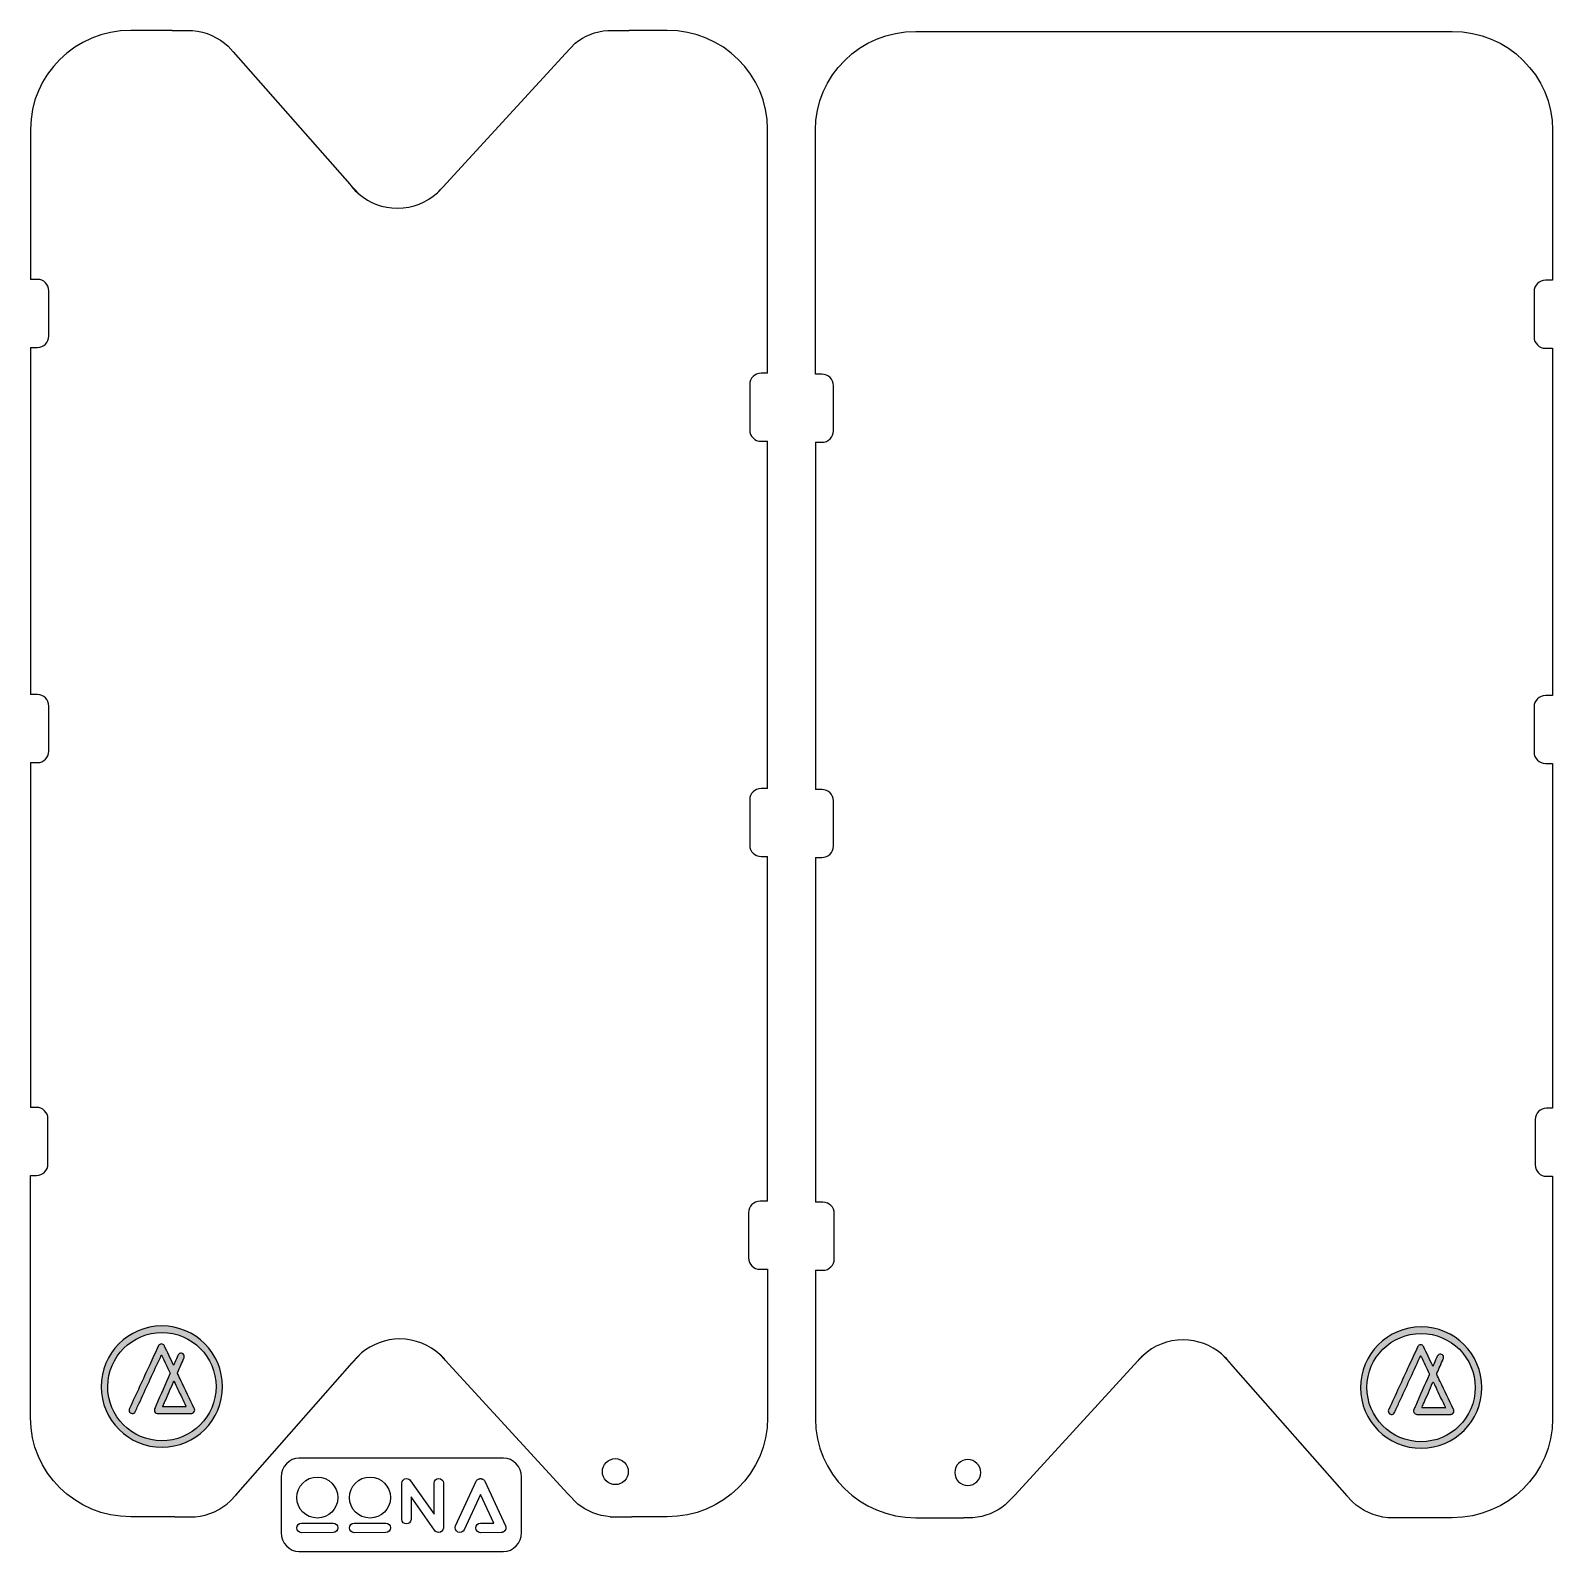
# Model space of a CAD drawing. Extents: x 4 to 150, y -152 to -6.
import ezdxf

# ---------------------------------------------------------------- set-up
doc = ezdxf.new("R2010")
doc.units = 0
doc.header["$MEASUREMENT"] = 0
doc.layers.add('LAYER_1', color=7, linetype='CONTINUOUS')

msp = doc.modelspace()

# ---------------------------------------------------------------- hatches: boundary and pattern name
at = {"layer": 'LAYER_1'}
h = msp.add_hatch(color=7, dxfattribs=at)
h.dxf.hatch_style = 2
edge = h.paths.add_edge_path()
edge.add_spline(control_points=[(22.39, -136.55), (22.38, -139.78), (19.78, -142.38), (16.57, -142.39), (13.32, -142.41), (10.71, -139.78), (10.7, -136.57), (10.69, -133.36), (13.29, -130.71), (16.54, -130.71), (19.78, -130.71), (22.38, -133.32), (22.39, -136.55)], knot_values=[0, 0, 0, 0, 1, 1, 1, 2, 2, 2, 3, 3, 3, 4, 4, 4, 4], degree=3, periodic=1)
edge = h.paths.add_edge_path()
edge.add_spline(control_points=[(21.76, -136.55), (21.76, -133.68), (19.43, -131.34), (16.55, -131.34), (13.68, -131.34), (11.35, -133.66), (11.33, -136.53), (11.32, -139.42), (13.65, -141.75), (16.52, -141.77), (19.41, -141.78), (21.76, -139.44), (21.76, -136.55)], knot_values=[0, 0, 0, 0, 1, 1, 1, 2, 2, 2, 3, 3, 3, 4, 4, 4, 4], degree=3, periodic=1)
h = msp.add_hatch(color=7, dxfattribs=at)
h.dxf.hatch_style = 2
edge = h.paths.add_edge_path()
edge.add_spline(control_points=[(143.67, -136.64), (143.67, -139.87), (141.06, -142.47), (137.85, -142.48), (134.6, -142.5), (132, -139.87), (131.99, -136.66), (131.98, -133.45), (134.57, -130.8), (137.83, -130.8), (141.06, -130.8), (143.66, -133.41), (143.67, -136.64)], knot_values=[0, 0, 0, 0, 1, 1, 1, 2, 2, 2, 3, 3, 3, 4, 4, 4, 4], degree=3, periodic=1)
edge = h.paths.add_edge_path()
edge.add_spline(control_points=[(143.04, -136.64), (143.04, -133.77), (140.71, -131.43), (137.83, -131.43), (134.96, -131.43), (132.63, -133.75), (132.61, -136.61), (132.6, -139.51), (134.94, -141.84), (137.81, -141.86), (140.69, -141.87), (143.04, -139.53), (143.04, -136.64)], knot_values=[0, 0, 0, 0, 1, 1, 1, 2, 2, 2, 3, 3, 3, 4, 4, 4, 4], degree=3, periodic=1)
h = msp.add_hatch(color=7, dxfattribs=at)
h.dxf.hatch_style = 2
edge = h.paths.add_edge_path()
edge.add_spline(control_points=[(17.68, -134.48), (17.7, -134.46), (17.7, -134.44), (17.71, -134.42), (17.82, -134.18), (17.92, -133.94), (18.03, -133.7), (18.05, -133.65), (18.07, -133.6), (18.09, -133.54), (18.1, -133.53), (18.11, -133.51), (18.12, -133.49), (18.18, -133.38), (18.3, -133.32), (18.44, -133.33), (18.56, -133.35), (18.66, -133.44), (18.7, -133.56), (18.71, -133.62), (18.71, -133.68), (18.69, -133.75), (18.68, -133.77), (18.67, -133.79), (18.67, -133.81), (18.47, -134.26), (18.27, -134.72), (18.07, -135.17), (18.06, -135.2), (18.05, -135.22), (18.04, -135.24), (18.04, -135.26), (18.05, -135.28), (18.06, -135.29), (18.17, -135.52), (18.27, -135.74), (18.38, -135.96), (18.81, -136.86), (19.23, -137.76), (19.66, -138.65), (19.67, -138.67), (19.68, -138.69), (19.69, -138.71), (19.74, -138.86), (19.68, -139.02), (19.54, -139.1), (19.51, -139.12), (19.48, -139.13), (19.44, -139.13), (19.41, -139.14), (19.38, -139.14), (19.35, -139.14), (19.23, -139.14), (19.11, -139.14), (18.99, -139.14), (18.06, -139.14), (17.13, -139.14), (16.19, -139.14), (16.16, -139.14), (16.12, -139.14), (16.08, -139.13), (15.94, -139.11), (15.82, -138.99), (15.82, -138.84), (15.81, -138.79), (15.82, -138.73), (15.85, -138.68), (15.9, -138.56), (15.95, -138.44), (16, -138.33), (16.44, -137.32), (16.88, -136.32), (17.32, -135.32), (17.35, -135.25), (17.35, -135.26), (17.32, -135.2), (17.06, -134.66), (16.8, -134.11), (16.54, -133.57), (16.53, -133.55), (16.52, -133.53), (16.51, -133.51), (16.51, -133.51), (16.5, -133.51), (16.5, -133.51), (16.49, -133.52), (16.49, -133.53), (16.48, -133.54), (16.45, -133.6), (16.43, -133.66), (16.4, -133.73), (15.75, -135.12), (15.11, -136.52), (14.47, -137.91), (14.31, -138.24), (14.16, -138.57), (14.01, -138.9), (14, -138.92), (13.99, -138.94), (13.98, -138.97), (13.92, -139.08), (13.8, -139.15), (13.67, -139.14), (13.56, -139.13), (13.43, -139.05), (13.39, -138.9), (13.38, -138.84), (13.38, -138.77), (13.41, -138.71), (13.41, -138.69), (13.42, -138.67), (13.43, -138.65), (14.08, -137.25), (14.72, -135.85), (15.37, -134.45), (15.64, -133.86), (15.92, -133.26), (16.2, -132.66), (16.21, -132.64), (16.21, -132.62), (16.22, -132.6), (16.28, -132.5), (16.38, -132.44), (16.5, -132.44), (16.62, -132.44), (16.71, -132.5), (16.78, -132.6), (16.79, -132.62), (16.79, -132.64), (16.8, -132.65), (17.08, -133.24), (17.36, -133.82), (17.64, -134.41), (17.65, -134.43), (17.66, -134.45), (17.67, -134.46), (17.67, -134.47), (17.68, -134.47), (17.68, -134.48)], knot_values=[0, 0, 0, 0, 1, 1, 1, 2, 2, 2, 3, 3, 3, 4, 4, 4, 5, 5, 5, 6, 6, 6, 7, 7, 7, 8, 8, 8, 9, 9, 9, 10, 10, 10, 11, 11, 11, 12, 12, 12, 13, 13, 13, 14, 14, 14, 15, 15, 15, 16, 16, 16, 17, 17, 17, 18, 18, 18, 19, 19, 19, 20, 20, 20, 21, 21, 21, 22, 22, 22, 23, 23, 23, 24, 24, 24, 25, 25, 25, 26, 26, 26, 27, 27, 27, 28, 28, 28, 29, 29, 29, 30, 30, 30, 31, 31, 31, 32, 32, 32, 33, 33, 33, 34, 34, 34, 35, 35, 35, 36, 36, 36, 37, 37, 37, 38, 38, 38, 39, 39, 39, 40, 40, 40, 41, 41, 41, 42, 42, 42, 43, 43, 43, 44, 44, 44, 45, 45, 45, 46, 46, 46, 46], degree=3, periodic=1)
edge = h.paths.add_edge_path()
edge.add_spline(control_points=[(17.71, -136.03), (17.7, -136.03), (17.69, -136.03), (17.69, -136.04), (17.68, -136.06), (17.67, -136.08), (17.66, -136.1), (17.39, -136.73), (17.11, -137.36), (16.84, -137.98), (16.77, -138.14), (16.71, -138.29), (16.64, -138.44), (16.63, -138.46), (16.63, -138.47), (16.62, -138.49), (16.62, -138.5), (16.63, -138.51), (16.64, -138.51), (16.66, -138.51), (16.68, -138.51), (16.7, -138.51), (16.97, -138.51), (17.24, -138.51), (17.51, -138.51), (17.94, -138.51), (18.37, -138.51), (18.8, -138.51), (18.82, -138.51), (18.85, -138.51), (18.87, -138.51), (18.88, -138.51), (18.89, -138.5), (18.88, -138.49), (18.87, -138.47), (18.86, -138.44), (18.85, -138.42), (18.59, -137.87), (18.32, -137.31), (18.06, -136.76), (17.95, -136.53), (17.85, -136.31), (17.74, -136.08), (17.73, -136.06), (17.72, -136.04), (17.71, -136.03)], knot_values=[0, 0, 0, 0, 1, 1, 1, 2, 2, 2, 3, 3, 3, 4, 4, 4, 5, 5, 5, 6, 6, 6, 7, 7, 7, 8, 8, 8, 9, 9, 9, 10, 10, 10, 11, 11, 11, 12, 12, 12, 13, 13, 13, 14, 14, 14, 15, 15, 15, 15], degree=3, periodic=1)
h = msp.add_hatch(color=7, dxfattribs=at)
h.dxf.hatch_style = 2
edge = h.paths.add_edge_path()
edge.add_spline(control_points=[(138.96, -134.57), (138.98, -134.55), (138.99, -134.53), (138.99, -134.51), (139.1, -134.27), (139.2, -134.03), (139.31, -133.79), (139.33, -133.74), (139.35, -133.68), (139.38, -133.63), (139.38, -133.62), (139.39, -133.6), (139.4, -133.58), (139.46, -133.47), (139.58, -133.41), (139.72, -133.42), (139.84, -133.44), (139.94, -133.53), (139.98, -133.65), (140, -133.71), (139.99, -133.77), (139.97, -133.83), (139.97, -133.86), (139.96, -133.88), (139.95, -133.89), (139.75, -134.35), (139.55, -134.81), (139.35, -135.26), (139.34, -135.29), (139.33, -135.31), (139.32, -135.33), (139.32, -135.35), (139.33, -135.37), (139.34, -135.38), (139.45, -135.61), (139.55, -135.83), (139.66, -136.05), (140.09, -136.95), (140.52, -137.85), (140.94, -138.74), (140.95, -138.76), (140.96, -138.78), (140.97, -138.8), (141.02, -138.95), (140.97, -139.11), (140.83, -139.19), (140.79, -139.21), (140.76, -139.22), (140.72, -139.22), (140.69, -139.23), (140.66, -139.23), (140.63, -139.23), (140.51, -139.23), (140.39, -139.23), (140.27, -139.23), (139.34, -139.23), (138.41, -139.23), (137.47, -139.23), (137.44, -139.23), (137.4, -139.23), (137.36, -139.22), (137.22, -139.2), (137.1, -139.08), (137.1, -138.93), (137.1, -138.87), (137.11, -138.82), (137.13, -138.77), (137.18, -138.65), (137.23, -138.53), (137.29, -138.42), (137.72, -137.41), (138.16, -136.41), (138.6, -135.41), (138.63, -135.34), (138.63, -135.35), (138.6, -135.29), (138.34, -134.74), (138.08, -134.2), (137.82, -133.65), (137.81, -133.64), (137.8, -133.62), (137.79, -133.6), (137.79, -133.6), (137.78, -133.6), (137.78, -133.6), (137.78, -133.61), (137.77, -133.62), (137.77, -133.63), (137.74, -133.69), (137.71, -133.75), (137.68, -133.81), (137.04, -135.21), (136.39, -136.6), (135.75, -138), (135.6, -138.33), (135.44, -138.66), (135.29, -138.99), (135.28, -139.01), (135.27, -139.03), (135.26, -139.05), (135.2, -139.17), (135.08, -139.24), (134.95, -139.23), (134.84, -139.22), (134.72, -139.14), (134.68, -138.99), (134.66, -138.93), (134.66, -138.86), (134.69, -138.79), (134.7, -138.77), (134.71, -138.75), (134.72, -138.74), (135.36, -137.34), (136.01, -135.94), (136.65, -134.54), (136.93, -133.95), (137.2, -133.35), (137.48, -132.75), (137.49, -132.73), (137.5, -132.71), (137.51, -132.69), (137.57, -132.59), (137.66, -132.53), (137.78, -132.53), (137.91, -132.53), (138, -132.59), (138.06, -132.69), (138.07, -132.71), (138.08, -132.73), (138.09, -132.74), (138.36, -133.33), (138.64, -133.91), (138.92, -134.5), (138.93, -134.52), (138.94, -134.54), (138.95, -134.55), (138.95, -134.56), (138.96, -134.56), (138.96, -134.57)], knot_values=[0, 0, 0, 0, 1, 1, 1, 2, 2, 2, 3, 3, 3, 4, 4, 4, 5, 5, 5, 6, 6, 6, 7, 7, 7, 8, 8, 8, 9, 9, 9, 10, 10, 10, 11, 11, 11, 12, 12, 12, 13, 13, 13, 14, 14, 14, 15, 15, 15, 16, 16, 16, 17, 17, 17, 18, 18, 18, 19, 19, 19, 20, 20, 20, 21, 21, 21, 22, 22, 22, 23, 23, 23, 24, 24, 24, 25, 25, 25, 26, 26, 26, 27, 27, 27, 28, 28, 28, 29, 29, 29, 30, 30, 30, 31, 31, 31, 32, 32, 32, 33, 33, 33, 34, 34, 34, 35, 35, 35, 36, 36, 36, 37, 37, 37, 38, 38, 38, 39, 39, 39, 40, 40, 40, 41, 41, 41, 42, 42, 42, 43, 43, 43, 44, 44, 44, 45, 45, 45, 46, 46, 46, 46], degree=3, periodic=1)
edge = h.paths.add_edge_path()
edge.add_spline(control_points=[(138.99, -136.12), (138.98, -136.12), (138.98, -136.12), (138.97, -136.13), (138.96, -136.15), (138.95, -136.17), (138.94, -136.19), (138.67, -136.82), (138.4, -137.45), (138.12, -138.07), (138.06, -138.23), (137.99, -138.38), (137.92, -138.53), (137.92, -138.55), (137.91, -138.56), (137.9, -138.58), (137.9, -138.59), (137.91, -138.6), (137.92, -138.6), (137.94, -138.6), (137.96, -138.6), (137.98, -138.6), (138.25, -138.6), (138.52, -138.6), (138.79, -138.6), (139.22, -138.6), (139.65, -138.6), (140.08, -138.6), (140.1, -138.6), (140.13, -138.6), (140.15, -138.6), (140.16, -138.6), (140.17, -138.59), (140.16, -138.58), (140.15, -138.56), (140.15, -138.53), (140.14, -138.51), (139.87, -137.96), (139.61, -137.4), (139.34, -136.85), (139.24, -136.62), (139.13, -136.4), (139.02, -136.17), (139.01, -136.15), (139.01, -136.13), (138.99, -136.12)], knot_values=[0, 0, 0, 0, 1, 1, 1, 2, 2, 2, 3, 3, 3, 4, 4, 4, 5, 5, 5, 6, 6, 6, 7, 7, 7, 8, 8, 8, 9, 9, 9, 10, 10, 10, 11, 11, 11, 12, 12, 12, 13, 13, 13, 14, 14, 14, 15, 15, 15, 15], degree=3, periodic=1)

# ---------------------------------------------------------------- linework, layer by layer
at = {"layer": 'LAYER_1', "color": 250}
for points in [[(17.55, -5.91), (19.5, -5.91)], [(56.36, -7.14), (55.41, -8.12)], [(59.49, -5.91), (61.56, -5.91)], [(23.42, -7.98), (22.92, -7.44)], [(23.42, -7.98), (34.64, -20.73)], [(43.6, -21.01), (55.41, -8.12)], [(34.64, -20.73), (35.54, -21.69)], [(43.08, -21.54), (43.6, -21.01)], [(3.89, -36.44), (3.89, -69.89)], [(150.49, -36.53), (150.49, -69.98)], [(74.89, -78.94), (74.89, -45.49)], [(79.49, -45.58), (79.49, -79.03)], [(3.89, -76.44), (3.89, -109.65)], [(150.49, -76.53), (150.49, -109.74)], [(74.89, -118.7), (74.89, -85.49)], [(79.49, -85.58), (79.49, -118.79)], [(34.88, -134.27), (35.78, -133.31)], [(118.59, -133.4), (119.49, -134.36)], [(23.66, -147.02), (34.88, -134.27)], [(43.33, -133.46), (43.84, -133.99)], [(43.84, -133.99), (55.65, -146.88)], [(110.53, -134.08), (98.72, -146.96)], [(110.53, -134.08), (111.05, -133.55)], [(130.69, -147.08), (119.49, -134.36)], [(23.66, -147.02), (23.16, -147.56)], [(56.61, -147.86), (55.65, -146.88)], [(98.72, -146.96), (97.77, -147.95)], [(130.71, -147.11), (130.69, -147.08)], [(131.15, -147.58), (130.71, -147.11)], [(131.21, -147.65), (131.15, -147.58)], [(17.79, -149.09), (19.74, -149.09)], [(59.73, -149.09), (61.8, -149.09)], [(92.58, -149.18), (93.76, -149.18)], [(94.64, -149.18), (93.76, -149.18)], [(135.62, -149.18), (134.63, -149.18)], [(136.58, -149.18), (135.62, -149.18)]]:
    msp.add_lwpolyline(points, dxfattribs=at)
for points, knots in [([(17.55, -5.91), (17.55, -5.91), (13.55, -5.91), (13.55, -5.91), (8.21, -5.91), (3.89, -10.18), (3.89, -15.44), (3.89, -15.44), (3.89, -29.89), (3.89, -29.89)], [0, 0, 0, 0, 1, 1, 1, 2, 2, 2, 3, 3, 3, 3]), ([(74.89, -38.94), (74.89, -38.94), (74.89, -15.44), (74.89, -15.44), (74.89, -10.18), (70.56, -5.91), (65.22, -5.91), (65.22, -5.91), (61.56, -5.91), (61.56, -5.91)], [0, 0, 0, 0, 1, 1, 1, 2, 2, 2, 3, 3, 3, 3]), ([(79.49, -39.03), (79.49, -39.03), (79.49, -15.53), (79.49, -15.53), (79.49, -10.27), (83.81, -6), (89.15, -6), (89.15, -6), (140.83, -6), (140.83, -6), (146.16, -6), (150.49, -10.27), (150.49, -15.53), (150.49, -15.53), (150.49, -29.98), (150.49, -29.98)], [0, 0, 0, 0, 1, 1, 1, 2, 2, 2, 3, 3, 3, 4, 4, 4, 5, 5, 5, 5]), ([(35.54, -21.69), (36.53, -22.53), (37.82, -23.04), (39.23, -23.04), (40.72, -23.04), (42.07, -22.47), (43.08, -21.54)], [0, 0, 0, 0, 1, 1, 1, 2, 2, 2, 2]), ([(3.89, -36.44), (3.89, -36.44), (4.57, -36.44), (4.57, -36.44), (5.17, -36.44), (5.66, -35.95), (5.66, -35.35), (5.66, -35.35), (5.66, -30.99), (5.66, -30.99), (5.66, -30.38), (5.17, -29.89), (4.57, -29.89), (4.57, -29.89), (3.89, -29.89), (3.89, -29.89)], [0, 0, 0, 0, 1, 1, 1, 2, 2, 2, 3, 3, 3, 4, 4, 4, 5, 5, 5, 5]), ([(150.49, -29.98), (150.49, -29.98), (149.81, -29.98), (149.81, -29.98), (149.2, -29.98), (148.71, -30.47), (148.71, -31.08), (148.71, -31.08), (148.71, -35.44), (148.71, -35.44), (148.71, -36.04), (149.2, -36.53), (149.81, -36.53), (149.81, -36.53), (150.49, -36.53), (150.49, -36.53)], [0, 0, 0, 0, 1, 1, 1, 2, 2, 2, 3, 3, 3, 4, 4, 4, 5, 5, 5, 5]), ([(74.89, -38.94), (74.89, -38.94), (74.25, -38.94), (74.25, -38.94), (73.65, -38.94), (73.16, -39.43), (73.16, -40.04), (73.16, -40.04), (73.16, -44.4), (73.16, -44.4), (73.16, -45), (73.65, -45.49), (74.25, -45.49), (74.25, -45.49), (74.89, -45.49), (74.89, -45.49)], [0, 0, 0, 0, 1, 1, 1, 2, 2, 2, 3, 3, 3, 4, 4, 4, 5, 5, 5, 5]), ([(79.49, -45.58), (79.49, -45.58), (80.12, -45.58), (80.12, -45.58), (80.73, -45.58), (81.22, -45.09), (81.22, -44.49), (81.22, -44.49), (81.22, -40.13), (81.22, -40.13), (81.22, -39.52), (80.73, -39.03), (80.12, -39.03), (80.12, -39.03), (79.49, -39.03), (79.49, -39.03)], [0, 0, 0, 0, 1, 1, 1, 2, 2, 2, 3, 3, 3, 4, 4, 4, 5, 5, 5, 5]), ([(3.89, -76.44), (3.89, -76.44), (4.57, -76.44), (4.57, -76.44), (5.17, -76.44), (5.66, -75.95), (5.66, -75.35), (5.66, -75.35), (5.66, -70.99), (5.66, -70.99), (5.66, -70.38), (5.17, -69.89), (4.57, -69.89), (4.57, -69.89), (3.89, -69.89), (3.89, -69.89)], [0, 0, 0, 0, 1, 1, 1, 2, 2, 2, 3, 3, 3, 4, 4, 4, 5, 5, 5, 5]), ([(150.49, -69.98), (150.49, -69.98), (149.81, -69.98), (149.81, -69.98), (149.2, -69.98), (148.71, -70.47), (148.71, -71.08), (148.71, -71.08), (148.71, -75.44), (148.71, -75.44), (148.71, -76.04), (149.2, -76.53), (149.81, -76.53), (149.81, -76.53), (150.49, -76.53), (150.49, -76.53)], [0, 0, 0, 0, 1, 1, 1, 2, 2, 2, 3, 3, 3, 4, 4, 4, 5, 5, 5, 5]), ([(74.89, -78.94), (74.89, -78.94), (74.25, -78.94), (74.25, -78.94), (73.65, -78.94), (73.16, -79.43), (73.16, -80.04), (73.16, -80.04), (73.16, -84.4), (73.16, -84.4), (73.16, -85), (73.65, -85.49), (74.25, -85.49), (74.25, -85.49), (74.89, -85.49), (74.89, -85.49)], [0, 0, 0, 0, 1, 1, 1, 2, 2, 2, 3, 3, 3, 4, 4, 4, 5, 5, 5, 5]), ([(79.49, -85.58), (79.49, -85.58), (80.12, -85.58), (80.12, -85.58), (80.73, -85.58), (81.22, -85.09), (81.22, -84.49), (81.22, -84.49), (81.22, -80.13), (81.22, -80.13), (81.22, -79.52), (80.73, -79.03), (80.12, -79.03), (80.12, -79.03), (79.49, -79.03), (79.49, -79.03)], [0, 0, 0, 0, 1, 1, 1, 2, 2, 2, 3, 3, 3, 4, 4, 4, 5, 5, 5, 5]), ([(3.89, -116.2), (3.89, -116.2), (4.47, -116.2), (4.47, -116.2), (5.08, -116.2), (5.57, -115.71), (5.57, -115.11), (5.57, -115.11), (5.57, -110.74), (5.57, -110.74), (5.57, -110.14), (5.08, -109.65), (4.47, -109.65), (4.47, -109.65), (3.89, -109.65), (3.89, -109.65)], [0, 0, 0, 0, 1, 1, 1, 2, 2, 2, 3, 3, 3, 4, 4, 4, 5, 5, 5, 5]), ([(150.49, -109.74), (150.49, -109.74), (149.9, -109.74), (149.9, -109.74), (149.3, -109.74), (148.81, -110.23), (148.81, -110.83), (148.81, -110.83), (148.81, -115.2), (148.81, -115.2), (148.81, -115.8), (149.3, -116.29), (149.9, -116.29), (149.9, -116.29), (150.49, -116.29), (150.49, -116.29)], [0, 0, 0, 0, 1, 1, 1, 2, 2, 2, 3, 3, 3, 4, 4, 4, 5, 5, 5, 5]), ([(17.79, -149.09), (17.79, -149.09), (13.55, -149.09), (13.55, -149.09), (8.21, -149.09), (3.89, -144.82), (3.89, -139.56), (3.89, -139.56), (3.89, -116.2), (3.89, -116.2)], [0, 0, 0, 0, 1, 1, 1, 2, 2, 2, 3, 3, 3, 3]), ([(150.49, -116.29), (150.49, -116.29), (150.49, -139.65), (150.49, -139.65), (150.49, -144.91), (146.16, -149.18), (140.83, -149.18), (140.83, -149.18), (136.58, -149.18), (136.58, -149.18)], [0, 0, 0, 0, 1, 1, 1, 2, 2, 2, 3, 3, 3, 3]), ([(74.89, -118.7), (74.89, -118.7), (74.16, -118.7), (74.16, -118.7), (73.55, -118.7), (73.06, -119.19), (73.06, -119.79), (73.06, -119.79), (73.06, -124.16), (73.06, -124.16), (73.06, -124.76), (73.55, -125.25), (74.16, -125.25), (74.16, -125.25), (74.89, -125.25), (74.89, -125.25)], [0, 0, 0, 0, 1, 1, 1, 2, 2, 2, 3, 3, 3, 4, 4, 4, 5, 5, 5, 5]), ([(79.49, -125.34), (79.49, -125.34), (80.22, -125.34), (80.22, -125.34), (80.82, -125.34), (81.31, -124.85), (81.31, -124.25), (81.31, -124.25), (81.31, -119.88), (81.31, -119.88), (81.31, -119.28), (80.82, -118.79), (80.22, -118.79), (80.22, -118.79), (79.49, -118.79), (79.49, -118.79)], [0, 0, 0, 0, 1, 1, 1, 2, 2, 2, 3, 3, 3, 4, 4, 4, 5, 5, 5, 5]), ([(74.89, -125.25), (74.89, -125.25), (74.89, -139.56), (74.89, -139.56), (74.89, -144.82), (70.56, -149.09), (65.22, -149.09), (65.22, -149.09), (63.52, -149.09), (63.52, -149.09), (63.52, -149.09), (61.8, -149.09), (61.8, -149.09)], [0, 0, 0, 0, 1, 1, 1, 2, 2, 2, 3, 3, 3, 4, 4, 4, 4]), ([(79.49, -125.34), (79.49, -125.34), (79.49, -139.65), (79.49, -139.65), (79.49, -144.91), (83.81, -149.18), (89.15, -149.18), (89.15, -149.18), (90.85, -149.18), (90.85, -149.18), (90.85, -149.18), (92.58, -149.18), (92.58, -149.18)], [0, 0, 0, 0, 1, 1, 1, 2, 2, 2, 3, 3, 3, 4, 4, 4, 4]), ([(43.33, -133.46), (42.31, -132.53), (40.96, -131.96), (39.47, -131.96), (38.06, -131.96), (36.77, -132.47), (35.78, -133.31)], [0, 0, 0, 0, 1, 1, 1, 2, 2, 2, 2]), ([(118.59, -133.4), (117.6, -132.56), (116.31, -132.05), (114.9, -132.05), (113.41, -132.05), (112.06, -132.62), (111.05, -133.55)], [0, 0, 0, 0, 1, 1, 1, 2, 2, 2, 2]), ([(51.18, -150.61), (51.18, -151.62), (50.41, -152.44), (49.46, -152.44), (49.46, -152.44), (29.75, -152.44), (29.75, -152.44), (28.8, -152.44), (28.04, -151.62), (28.04, -150.61), (28.04, -150.61), (28.04, -145.27), (28.04, -145.27), (28.04, -144.26), (28.8, -143.44), (29.75, -143.44), (29.75, -143.44), (49.46, -143.44), (49.46, -143.44), (50.41, -143.44), (51.18, -144.26), (51.18, -145.27), (51.18, -145.27), (51.18, -150.61), (51.18, -150.61)], [0, 0, 0, 0, 1, 1, 1, 2, 2, 2, 3, 3, 3, 4, 4, 4, 5, 5, 5, 6, 6, 6, 7, 7, 7, 8, 8, 8, 8]), ([(58.97, -144.74), (58.97, -145.43), (59.53, -145.99), (60.22, -145.99), (60.91, -145.99), (61.47, -145.43), (61.47, -144.74), (61.47, -144.05), (60.91, -143.49), (60.22, -143.49), (59.53, -143.49), (58.97, -144.05), (58.97, -144.74)], [0, 0, 0, 0, 1, 1, 1, 2, 2, 2, 3, 3, 3, 4, 4, 4, 4]), ([(95.41, -144.83), (95.41, -145.52), (94.85, -146.08), (94.16, -146.08), (93.47, -146.08), (92.91, -145.52), (92.91, -144.83), (92.91, -144.13), (93.47, -143.58), (94.16, -143.58), (94.85, -143.58), (95.41, -144.13), (95.41, -144.83)], [0, 0, 0, 0, 1, 1, 1, 2, 2, 2, 3, 3, 3, 4, 4, 4, 4]), ([(31.52, -145.26), (30.42, -145.26), (29.54, -146.15), (29.54, -147.24), (29.54, -148.33), (30.42, -149.21), (31.52, -149.21), (32.61, -149.21), (33.49, -148.33), (33.49, -147.24), (33.49, -146.15), (32.61, -145.26), (31.52, -145.26)], [0, 0, 0, 0, 1, 1, 1, 2, 2, 2, 3, 3, 3, 4, 4, 4, 4]), ([(36.59, -145.26), (35.49, -145.26), (34.61, -146.15), (34.61, -147.24), (34.61, -148.33), (35.49, -149.21), (36.59, -149.21), (37.68, -149.21), (38.56, -148.33), (38.56, -147.24), (38.56, -146.15), (37.68, -145.26), (36.59, -145.26)], [0, 0, 0, 0, 1, 1, 1, 2, 2, 2, 3, 3, 3, 4, 4, 4, 4]), ([(43.21, -145.41), (42.97, -145.41), (42.77, -145.6), (42.76, -145.84), (42.76, -145.84), (42.76, -145.84), (42.76, -145.85), (42.76, -145.85), (42.76, -148.85), (42.76, -148.85), (42.76, -148.85), (40.5, -145.63), (40.5, -145.63), (40.42, -145.5), (40.27, -145.41), (40.1, -145.41), (39.85, -145.41), (39.64, -145.62), (39.64, -145.87), (39.64, -145.87), (39.64, -149.36), (39.64, -149.36), (39.64, -149.36), (39.64, -149.36), (39.64, -149.36), (39.66, -149.59), (39.86, -149.78), (40.1, -149.78), (40.34, -149.78), (40.53, -149.59), (40.55, -149.36), (40.55, -149.36), (40.55, -149.36), (40.55, -149.36), (40.55, -149.36), (40.55, -147.16), (40.55, -147.16), (40.55, -147.16), (42.8, -150.38), (42.8, -150.38), (42.89, -150.51), (43.03, -150.6), (43.2, -150.6), (43.45, -150.6), (43.64, -150.42), (43.66, -150.18), (43.67, -150.17), (43.67, -150.17), (43.67, -150.17), (43.67, -150.17), (43.67, -149.78), (43.67, -149.78), (43.67, -149.78), (43.67, -145.85), (43.67, -145.85), (43.67, -145.84), (43.67, -145.84), (43.67, -145.84), (43.65, -145.6), (43.45, -145.41), (43.21, -145.41)], [0, 0, 0, 0, 1, 1, 1, 2, 2, 2, 3, 3, 3, 4, 4, 4, 5, 5, 5, 6, 6, 6, 7, 7, 7, 8, 8, 8, 9, 9, 9, 10, 10, 10, 11, 11, 11, 12, 12, 12, 13, 13, 13, 14, 14, 14, 15, 15, 15, 16, 16, 16, 17, 17, 17, 18, 18, 18, 19, 19, 19, 20, 20, 20, 20]), ([(49.67, -150.14), (49.67, -150.13), (49.67, -150.13), (49.67, -150.12), (49.67, -150.11), (49.67, -150.1), (49.67, -150.1), (49.67, -150.09), (49.67, -150.08), (49.67, -150.07), (49.67, -150.07), (49.67, -150.06), (49.66, -150.05), (49.66, -150.04), (49.66, -150.04), (49.66, -150.03), (49.66, -150.02), (49.65, -150.02), (49.65, -150.01), (49.65, -150), (49.65, -150), (49.65, -149.99), (49.64, -149.98), (49.64, -149.97), (49.63, -149.96), (49.63, -149.96), (49.63, -149.96), (49.63, -149.96), (49.63, -149.96), (49.63, -149.96), (49.63, -149.96), (49.63, -149.96), (47.65, -145.67), (47.65, -145.67), (47.6, -145.58), (47.53, -145.5), (47.43, -145.45), (47.42, -145.45), (47.4, -145.44), (47.39, -145.44), (47.39, -145.44), (47.39, -145.44), (47.39, -145.44), (47.38, -145.43), (47.37, -145.43), (47.35, -145.43), (47.35, -145.43), (47.35, -145.43), (47.35, -145.42), (47.34, -145.42), (47.33, -145.42), (47.31, -145.42), (47.31, -145.42), (47.31, -145.42), (47.3, -145.42), (47.29, -145.41), (47.28, -145.41), (47.27, -145.41), (47.27, -145.41), (47.26, -145.41), (47.26, -145.41), (47.25, -145.41), (47.24, -145.41), (47.23, -145.41), (47.23, -145.41), (47.22, -145.41), (47.21, -145.41), (47.21, -145.41), (47.2, -145.41), (47.19, -145.41), (47.19, -145.41), (47.18, -145.41), (47.17, -145.42), (47.16, -145.42), (47.16, -145.42), (47.15, -145.42), (47.14, -145.42), (47.13, -145.42), (47.12, -145.42), (47.12, -145.43), (47.12, -145.43), (47.12, -145.43), (47.1, -145.43), (47.09, -145.43), (47.08, -145.44), (47.08, -145.44), (47.08, -145.44), (47.08, -145.44), (47.07, -145.44), (47.05, -145.45), (47.04, -145.45), (46.94, -145.5), (46.87, -145.58), (46.82, -145.67), (46.82, -145.67), (44.84, -149.96), (44.84, -149.96), (44.84, -149.96), (44.84, -149.96), (44.84, -149.96), (44.73, -150.19), (44.83, -150.46), (45.06, -150.56), (45.28, -150.67), (45.55, -150.57), (45.66, -150.34), (45.66, -150.34), (45.66, -150.34), (45.66, -150.34), (45.66, -150.34), (47.23, -146.95), (47.23, -146.95), (47.23, -146.95), (48.51, -149.7), (48.51, -149.7), (48.51, -149.7), (47.23, -149.71), (47.23, -149.71), (47.23, -149.71), (47.23, -149.71), (47.23, -149.71), (46.98, -149.71), (46.78, -149.91), (46.78, -150.16), (46.78, -150.41), (46.98, -150.62), (47.23, -150.62), (47.23, -150.62), (47.23, -150.62), (47.23, -150.62), (47.23, -150.62), (49.22, -150.6), (49.22, -150.6), (49.22, -150.6), (49.22, -150.6), (49.22, -150.6), (49.22, -150.6), (49.23, -150.6), (49.23, -150.6), (49.24, -150.6), (49.24, -150.6), (49.25, -150.6), (49.26, -150.6), (49.27, -150.6), (49.28, -150.6), (49.28, -150.6), (49.28, -150.6), (49.29, -150.6), (49.3, -150.6), (49.31, -150.6), (49.32, -150.59), (49.33, -150.59), (49.33, -150.59), (49.33, -150.59), (49.34, -150.59), (49.36, -150.58), (49.37, -150.58), (49.37, -150.58), (49.37, -150.58), (49.37, -150.58), (49.38, -150.57), (49.4, -150.57), (49.41, -150.56), (49.41, -150.56), (49.41, -150.56), (49.41, -150.56), (49.41, -150.56), (49.41, -150.56), (49.41, -150.56), (49.43, -150.55), (49.44, -150.55), (49.45, -150.54), (49.45, -150.54), (49.45, -150.54), (49.46, -150.54), (49.47, -150.53), (49.48, -150.52), (49.49, -150.52), (49.49, -150.52), (49.49, -150.51), (49.5, -150.51), (49.5, -150.5), (49.51, -150.5), (49.52, -150.49), (49.52, -150.49), (49.53, -150.48), (49.53, -150.48), (49.54, -150.47), (49.55, -150.47), (49.55, -150.46), (49.56, -150.46), (49.56, -150.45), (49.56, -150.45), (49.57, -150.44), (49.58, -150.43), (49.58, -150.43), (49.58, -150.42), (49.59, -150.42), (49.59, -150.42), (49.6, -150.41), (49.6, -150.4), (49.61, -150.39), (49.61, -150.39), (49.61, -150.38), (49.61, -150.38), (49.62, -150.37), (49.62, -150.36), (49.63, -150.35), (49.63, -150.35), (49.63, -150.34), (49.63, -150.34), (49.64, -150.33), (49.64, -150.32), (49.65, -150.31), (49.65, -150.31), (49.65, -150.3), (49.65, -150.3), (49.65, -150.29), (49.66, -150.28), (49.66, -150.27), (49.66, -150.27), (49.66, -150.26), (49.66, -150.26), (49.66, -150.25), (49.67, -150.24), (49.67, -150.23), (49.67, -150.22), (49.67, -150.22), (49.67, -150.21), (49.67, -150.2), (49.67, -150.19), (49.67, -150.19), (49.67, -150.18), (49.67, -150.17), (49.67, -150.16), (49.67, -150.16), (49.67, -150.15), (49.67, -150.15), (49.67, -150.15), (49.67, -150.14), (49.67, -150.14)], [0, 0, 0, 0, 1, 1, 1, 2, 2, 2, 3, 3, 3, 4, 4, 4, 5, 5, 5, 6, 6, 6, 7, 7, 7, 8, 8, 8, 9, 9, 9, 10, 10, 10, 11, 11, 11, 12, 12, 12, 13, 13, 13, 14, 14, 14, 15, 15, 15, 16, 16, 16, 17, 17, 17, 18, 18, 18, 19, 19, 19, 20, 20, 20, 21, 21, 21, 22, 22, 22, 23, 23, 23, 24, 24, 24, 25, 25, 25, 26, 26, 26, 27, 27, 27, 28, 28, 28, 29, 29, 29, 30, 30, 30, 31, 31, 31, 32, 32, 32, 33, 33, 33, 34, 34, 34, 35, 35, 35, 36, 36, 36, 37, 37, 37, 38, 38, 38, 39, 39, 39, 40, 40, 40, 41, 41, 41, 42, 42, 42, 43, 43, 43, 44, 44, 44, 45, 45, 45, 46, 46, 46, 47, 47, 47, 48, 48, 48, 49, 49, 49, 50, 50, 50, 51, 51, 51, 52, 52, 52, 53, 53, 53, 54, 54, 54, 55, 55, 55, 56, 56, 56, 57, 57, 57, 58, 58, 58, 59, 59, 59, 60, 60, 60, 61, 61, 61, 62, 62, 62, 63, 63, 63, 64, 64, 64, 65, 65, 65, 66, 66, 66, 67, 67, 67, 68, 68, 68, 69, 69, 69, 70, 70, 70, 71, 71, 71, 72, 72, 72, 73, 73, 73, 74, 74, 74, 75, 75, 75, 76, 76, 76, 77, 77, 77, 78, 78, 78, 79, 79, 79, 80, 80, 80, 80]), ([(33.04, -149.7), (33.04, -149.7), (33.04, -149.7), (33.04, -149.7), (33.04, -149.7), (29.99, -149.71), (29.99, -149.71), (29.99, -149.71), (29.99, -149.71), (29.99, -149.71), (29.74, -149.71), (29.54, -149.91), (29.54, -150.16), (29.54, -150.41), (29.74, -150.62), (29.99, -150.62), (29.99, -150.62), (29.99, -150.62), (29.99, -150.62), (29.99, -150.62), (33.04, -150.6), (33.04, -150.6), (33.04, -150.6), (33.04, -150.6), (33.04, -150.6), (33.29, -150.6), (33.49, -150.4), (33.49, -150.15), (33.49, -149.9), (33.29, -149.7), (33.04, -149.7)], [0, 0, 0, 0, 1, 1, 1, 2, 2, 2, 3, 3, 3, 4, 4, 4, 5, 5, 5, 6, 6, 6, 7, 7, 7, 8, 8, 8, 9, 9, 9, 10, 10, 10, 10]), ([(38.11, -149.7), (38.11, -149.7), (38.11, -149.7), (38.11, -149.7), (38.11, -149.7), (35.06, -149.71), (35.06, -149.71), (35.06, -149.71), (35.06, -149.71), (35.06, -149.71), (34.81, -149.71), (34.61, -149.91), (34.61, -150.16), (34.61, -150.41), (34.81, -150.62), (35.06, -150.62), (35.06, -150.62), (35.06, -150.62), (35.06, -150.62), (35.06, -150.62), (38.11, -150.6), (38.11, -150.6), (38.11, -150.6), (38.11, -150.6), (38.11, -150.6), (38.36, -150.6), (38.56, -150.4), (38.56, -150.15), (38.56, -149.9), (38.36, -149.7), (38.11, -149.7)], [0, 0, 0, 0, 1, 1, 1, 2, 2, 2, 3, 3, 3, 4, 4, 4, 5, 5, 5, 6, 6, 6, 7, 7, 7, 8, 8, 8, 9, 9, 9, 10, 10, 10, 10])]:
    msp.add_open_spline(points, degree=3, knots=knots, dxfattribs=at)
for points in [[(19.5, -5.91), (20.82, -6.03), (22.01, -6.59), (22.92, -7.44)], [(56.36, -7.14), (57.23, -6.45), (58.31, -6), (59.49, -5.91)], [(34.64, -20.73), (34.9, -21.08), (35.2, -21.41), (35.54, -21.69)], [(43.08, -21.54), (43.27, -21.37), (43.44, -21.2), (43.6, -21.01)], [(35.78, -133.31), (35.44, -133.59), (35.14, -133.92), (34.88, -134.27)], [(119.49, -134.36), (119.23, -134.01), (118.93, -133.68), (118.59, -133.4)], [(43.84, -133.99), (43.68, -133.8), (43.51, -133.63), (43.33, -133.46)], [(111.05, -133.55), (110.86, -133.72), (110.69, -133.89), (110.53, -134.08)], [(19.74, -149.09), (21.06, -148.97), (22.25, -148.41), (23.16, -147.56)], [(23.66, -147.02), (23.66, -147.02), (23.65, -147.03), (23.65, -147.04)], [(59.73, -149.09), (58.55, -149), (57.47, -148.55), (56.61, -147.86)], [(97.77, -147.95), (96.9, -148.64), (95.82, -149.09), (94.64, -149.18)], [(130.71, -147.11), (130.72, -147.11), (130.72, -147.12), (130.73, -147.13)], [(131.21, -147.65), (131.21, -147.64), (131.2, -147.63), (131.2, -147.63)], [(134.63, -149.18), (133.31, -149.06), (132.12, -148.5), (131.21, -147.65)]]:
    msp.add_open_spline(points, degree=3, dxfattribs=at)
at = {"layer": 'LAYER_1'}
for points, knots in [([(22.39, -136.55), (22.38, -139.78), (19.78, -142.38), (16.57, -142.39), (13.32, -142.41), (10.71, -139.78), (10.7, -136.57), (10.69, -133.36), (13.29, -130.71), (16.54, -130.71), (19.78, -130.71), (22.38, -133.32), (22.39, -136.55)], [0, 0, 0, 0, 1, 1, 1, 2, 2, 2, 3, 3, 3, 4, 4, 4, 4]), ([(21.76, -136.55), (21.76, -133.68), (19.43, -131.34), (16.55, -131.34), (13.68, -131.34), (11.35, -133.66), (11.33, -136.53), (11.32, -139.42), (13.65, -141.75), (16.52, -141.77), (19.41, -141.78), (21.76, -139.44), (21.76, -136.55)], [0, 0, 0, 0, 1, 1, 1, 2, 2, 2, 3, 3, 3, 4, 4, 4, 4]), ([(143.67, -136.64), (143.67, -139.87), (141.06, -142.47), (137.85, -142.48), (134.6, -142.5), (132, -139.87), (131.99, -136.66), (131.98, -133.45), (134.57, -130.8), (137.83, -130.8), (141.06, -130.8), (143.66, -133.41), (143.67, -136.64)], [0, 0, 0, 0, 1, 1, 1, 2, 2, 2, 3, 3, 3, 4, 4, 4, 4]), ([(143.04, -136.64), (143.04, -133.77), (140.71, -131.43), (137.83, -131.43), (134.96, -131.43), (132.63, -133.75), (132.61, -136.61), (132.6, -139.51), (134.94, -141.84), (137.81, -141.86), (140.69, -141.87), (143.04, -139.53), (143.04, -136.64)], [0, 0, 0, 0, 1, 1, 1, 2, 2, 2, 3, 3, 3, 4, 4, 4, 4]), ([(17.68, -134.48), (17.7, -134.46), (17.7, -134.44), (17.71, -134.42), (17.82, -134.18), (17.92, -133.94), (18.03, -133.7), (18.05, -133.65), (18.07, -133.6), (18.09, -133.54), (18.1, -133.53), (18.11, -133.51), (18.12, -133.49), (18.18, -133.38), (18.3, -133.32), (18.44, -133.33), (18.56, -133.35), (18.66, -133.44), (18.7, -133.56), (18.71, -133.62), (18.71, -133.68), (18.69, -133.75), (18.68, -133.77), (18.67, -133.79), (18.67, -133.81), (18.47, -134.26), (18.27, -134.72), (18.07, -135.17), (18.06, -135.2), (18.05, -135.22), (18.04, -135.24), (18.04, -135.26), (18.05, -135.28), (18.06, -135.29), (18.17, -135.52), (18.27, -135.74), (18.38, -135.96), (18.81, -136.86), (19.23, -137.76), (19.66, -138.65), (19.67, -138.67), (19.68, -138.69), (19.69, -138.71), (19.74, -138.86), (19.68, -139.02), (19.54, -139.1), (19.51, -139.12), (19.48, -139.13), (19.44, -139.13), (19.41, -139.14), (19.38, -139.14), (19.35, -139.14), (19.23, -139.14), (19.11, -139.14), (18.99, -139.14), (18.06, -139.14), (17.13, -139.14), (16.19, -139.14), (16.16, -139.14), (16.12, -139.14), (16.08, -139.13), (15.94, -139.11), (15.82, -138.99), (15.82, -138.84), (15.81, -138.79), (15.82, -138.73), (15.85, -138.68), (15.9, -138.56), (15.95, -138.44), (16, -138.33), (16.44, -137.32), (16.88, -136.32), (17.32, -135.32), (17.35, -135.25), (17.35, -135.26), (17.32, -135.2), (17.06, -134.66), (16.8, -134.11), (16.54, -133.57), (16.53, -133.55), (16.52, -133.53), (16.51, -133.51), (16.51, -133.51), (16.5, -133.51), (16.5, -133.51), (16.49, -133.52), (16.49, -133.53), (16.48, -133.54), (16.45, -133.6), (16.43, -133.66), (16.4, -133.73), (15.75, -135.12), (15.11, -136.52), (14.47, -137.91), (14.31, -138.24), (14.16, -138.57), (14.01, -138.9), (14, -138.92), (13.99, -138.94), (13.98, -138.97), (13.92, -139.08), (13.8, -139.15), (13.67, -139.14), (13.56, -139.13), (13.43, -139.05), (13.39, -138.9), (13.38, -138.84), (13.38, -138.77), (13.41, -138.71), (13.41, -138.69), (13.42, -138.67), (13.43, -138.65), (14.08, -137.25), (14.72, -135.85), (15.37, -134.45), (15.64, -133.86), (15.92, -133.26), (16.2, -132.66), (16.21, -132.64), (16.21, -132.62), (16.22, -132.6), (16.28, -132.5), (16.38, -132.44), (16.5, -132.44), (16.62, -132.44), (16.71, -132.5), (16.78, -132.6), (16.79, -132.62), (16.79, -132.64), (16.8, -132.65), (17.08, -133.24), (17.36, -133.82), (17.64, -134.41), (17.65, -134.43), (17.66, -134.45), (17.67, -134.46), (17.67, -134.47), (17.68, -134.47), (17.68, -134.48)], [0, 0, 0, 0, 1, 1, 1, 2, 2, 2, 3, 3, 3, 4, 4, 4, 5, 5, 5, 6, 6, 6, 7, 7, 7, 8, 8, 8, 9, 9, 9, 10, 10, 10, 11, 11, 11, 12, 12, 12, 13, 13, 13, 14, 14, 14, 15, 15, 15, 16, 16, 16, 17, 17, 17, 18, 18, 18, 19, 19, 19, 20, 20, 20, 21, 21, 21, 22, 22, 22, 23, 23, 23, 24, 24, 24, 25, 25, 25, 26, 26, 26, 27, 27, 27, 28, 28, 28, 29, 29, 29, 30, 30, 30, 31, 31, 31, 32, 32, 32, 33, 33, 33, 34, 34, 34, 35, 35, 35, 36, 36, 36, 37, 37, 37, 38, 38, 38, 39, 39, 39, 40, 40, 40, 41, 41, 41, 42, 42, 42, 43, 43, 43, 44, 44, 44, 45, 45, 45, 46, 46, 46, 46]), ([(138.96, -134.57), (138.98, -134.55), (138.99, -134.53), (138.99, -134.51), (139.1, -134.27), (139.2, -134.03), (139.31, -133.79), (139.33, -133.74), (139.35, -133.68), (139.38, -133.63), (139.38, -133.62), (139.39, -133.6), (139.4, -133.58), (139.46, -133.47), (139.58, -133.41), (139.72, -133.42), (139.84, -133.44), (139.94, -133.53), (139.98, -133.65), (140, -133.71), (139.99, -133.77), (139.97, -133.83), (139.97, -133.86), (139.96, -133.88), (139.95, -133.89), (139.75, -134.35), (139.55, -134.81), (139.35, -135.26), (139.34, -135.29), (139.33, -135.31), (139.32, -135.33), (139.32, -135.35), (139.33, -135.37), (139.34, -135.38), (139.45, -135.61), (139.55, -135.83), (139.66, -136.05), (140.09, -136.95), (140.52, -137.85), (140.94, -138.74), (140.95, -138.76), (140.96, -138.78), (140.97, -138.8), (141.02, -138.95), (140.97, -139.11), (140.83, -139.19), (140.79, -139.21), (140.76, -139.22), (140.72, -139.22), (140.69, -139.23), (140.66, -139.23), (140.63, -139.23), (140.51, -139.23), (140.39, -139.23), (140.27, -139.23), (139.34, -139.23), (138.41, -139.23), (137.47, -139.23), (137.44, -139.23), (137.4, -139.23), (137.36, -139.22), (137.22, -139.2), (137.1, -139.08), (137.1, -138.93), (137.1, -138.87), (137.11, -138.82), (137.13, -138.77), (137.18, -138.65), (137.23, -138.53), (137.29, -138.42), (137.72, -137.41), (138.16, -136.41), (138.6, -135.41), (138.63, -135.34), (138.63, -135.35), (138.6, -135.29), (138.34, -134.74), (138.08, -134.2), (137.82, -133.65), (137.81, -133.64), (137.8, -133.62), (137.79, -133.6), (137.79, -133.6), (137.78, -133.6), (137.78, -133.6), (137.78, -133.61), (137.77, -133.62), (137.77, -133.63), (137.74, -133.69), (137.71, -133.75), (137.68, -133.81), (137.04, -135.21), (136.39, -136.6), (135.75, -138), (135.6, -138.33), (135.44, -138.66), (135.29, -138.99), (135.28, -139.01), (135.27, -139.03), (135.26, -139.05), (135.2, -139.17), (135.08, -139.24), (134.95, -139.23), (134.84, -139.22), (134.72, -139.14), (134.68, -138.99), (134.66, -138.93), (134.66, -138.86), (134.69, -138.79), (134.7, -138.77), (134.71, -138.75), (134.72, -138.74), (135.36, -137.34), (136.01, -135.94), (136.65, -134.54), (136.93, -133.95), (137.2, -133.35), (137.48, -132.75), (137.49, -132.73), (137.5, -132.71), (137.51, -132.69), (137.57, -132.59), (137.66, -132.53), (137.78, -132.53), (137.91, -132.53), (138, -132.59), (138.06, -132.69), (138.07, -132.71), (138.08, -132.73), (138.09, -132.74), (138.36, -133.33), (138.64, -133.91), (138.92, -134.5), (138.93, -134.52), (138.94, -134.54), (138.95, -134.55), (138.95, -134.56), (138.96, -134.56), (138.96, -134.57)], [0, 0, 0, 0, 1, 1, 1, 2, 2, 2, 3, 3, 3, 4, 4, 4, 5, 5, 5, 6, 6, 6, 7, 7, 7, 8, 8, 8, 9, 9, 9, 10, 10, 10, 11, 11, 11, 12, 12, 12, 13, 13, 13, 14, 14, 14, 15, 15, 15, 16, 16, 16, 17, 17, 17, 18, 18, 18, 19, 19, 19, 20, 20, 20, 21, 21, 21, 22, 22, 22, 23, 23, 23, 24, 24, 24, 25, 25, 25, 26, 26, 26, 27, 27, 27, 28, 28, 28, 29, 29, 29, 30, 30, 30, 31, 31, 31, 32, 32, 32, 33, 33, 33, 34, 34, 34, 35, 35, 35, 36, 36, 36, 37, 37, 37, 38, 38, 38, 39, 39, 39, 40, 40, 40, 41, 41, 41, 42, 42, 42, 43, 43, 43, 44, 44, 44, 45, 45, 45, 46, 46, 46, 46]), ([(17.71, -136.03), (17.7, -136.03), (17.69, -136.03), (17.69, -136.04), (17.68, -136.06), (17.67, -136.08), (17.66, -136.1), (17.39, -136.73), (17.11, -137.36), (16.84, -137.98), (16.77, -138.14), (16.71, -138.29), (16.64, -138.44), (16.63, -138.46), (16.63, -138.47), (16.62, -138.49), (16.62, -138.5), (16.63, -138.51), (16.64, -138.51), (16.66, -138.51), (16.68, -138.51), (16.7, -138.51), (16.97, -138.51), (17.24, -138.51), (17.51, -138.51), (17.94, -138.51), (18.37, -138.51), (18.8, -138.51), (18.82, -138.51), (18.85, -138.51), (18.87, -138.51), (18.88, -138.51), (18.89, -138.5), (18.88, -138.49), (18.87, -138.47), (18.86, -138.44), (18.85, -138.42), (18.59, -137.87), (18.32, -137.31), (18.06, -136.76), (17.95, -136.53), (17.85, -136.31), (17.74, -136.08), (17.73, -136.06), (17.72, -136.04), (17.71, -136.03)], [0, 0, 0, 0, 1, 1, 1, 2, 2, 2, 3, 3, 3, 4, 4, 4, 5, 5, 5, 6, 6, 6, 7, 7, 7, 8, 8, 8, 9, 9, 9, 10, 10, 10, 11, 11, 11, 12, 12, 12, 13, 13, 13, 14, 14, 14, 15, 15, 15, 15]), ([(138.99, -136.12), (138.98, -136.12), (138.98, -136.12), (138.97, -136.13), (138.96, -136.15), (138.95, -136.17), (138.94, -136.19), (138.67, -136.82), (138.4, -137.45), (138.12, -138.07), (138.06, -138.23), (137.99, -138.38), (137.92, -138.53), (137.92, -138.55), (137.91, -138.56), (137.9, -138.58), (137.9, -138.59), (137.91, -138.6), (137.92, -138.6), (137.94, -138.6), (137.96, -138.6), (137.98, -138.6), (138.25, -138.6), (138.52, -138.6), (138.79, -138.6), (139.22, -138.6), (139.65, -138.6), (140.08, -138.6), (140.1, -138.6), (140.13, -138.6), (140.15, -138.6), (140.16, -138.6), (140.17, -138.59), (140.16, -138.58), (140.15, -138.56), (140.15, -138.53), (140.14, -138.51), (139.87, -137.96), (139.61, -137.4), (139.34, -136.85), (139.24, -136.62), (139.13, -136.4), (139.02, -136.17), (139.01, -136.15), (139.01, -136.13), (138.99, -136.12)], [0, 0, 0, 0, 1, 1, 1, 2, 2, 2, 3, 3, 3, 4, 4, 4, 5, 5, 5, 6, 6, 6, 7, 7, 7, 8, 8, 8, 9, 9, 9, 10, 10, 10, 11, 11, 11, 12, 12, 12, 13, 13, 13, 14, 14, 14, 15, 15, 15, 15])]:
    msp.add_open_spline(points, degree=3, knots=knots, dxfattribs=at)

doc.saveas('drawing.dxf')
